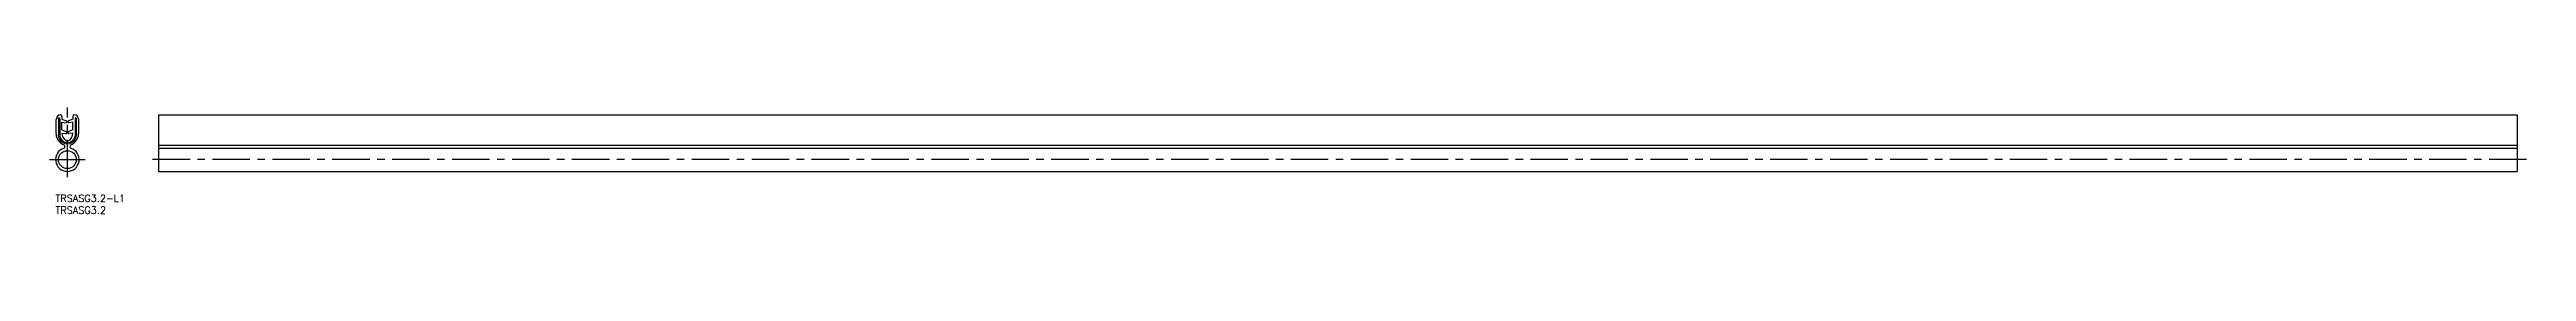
# Model space of a CAD drawing. Extents: x -3 to 1048, y -8 to 37.
import ezdxf

# ---------------------------------------------------------------- set-up
doc = ezdxf.new("R2010")
doc.units = 0
doc.header["$LTSCALE"] = 0.5
doc.linetypes.add('CENTER', pattern=[50.8, 31.75, -6.35, 6.35, -6.35])
for name, color, linetype in [('MSM_CENTER', 1, 'CENTER'), ('MSM_CONTINUOUS', 7, 'CONTINUOUS'), ('MSM_PART_NUMBER', 7, 'CONTINUOUS')]:
    doc.layers.add(name, color=color, linetype=linetype)
doc.styles.get("Standard").update_dxf_attribs({"font": 'txt.shx', "height": 3, "bigfont": 'bigfont.shx'})

# ---------------------------------------------------------------- blocks, each defined once
blk = doc.blocks.new('*U5')
at = {"layer": 'MSM_PART_NUMBER'}
blk.add_text('TRSASG3.2-L1', height=3, dxfattribs=at).set_placement((0, -3))
blk = doc.blocks.new('*U6')
at = {"layer": 'MSM_PART_NUMBER'}
blk.add_text('TRSASG3.2', height=3, dxfattribs=at).set_placement((0, -8))

msp = doc.modelspace()

# ---------------------------------------------------------------- linework, layer by layer
at = {"layer": 'MSM_CENTER'}
for p, q in [((5, 7.5), (5, 37.2)), ((-2.5, 15), (12.5, 15)), ((1047.6, 15), (39.6, 15))]:
    msp.add_line(p, q, dxfattribs=at)
at = {"layer": 'MSM_CONTINUOUS'}
for p, q in [((0.2, 25.9), (0.2, 32.1)), ((1.2, 32.4), (1.2, 25.6)), ((1.4, 32.7), (1.5, 32.7)), ((1.8, 32.4), (1.8, 24.9)), ((2.7, 33.4), (2.7, 32.2)), ((2.7, 32.2), (4.5, 31.5)), ((7.3, 32.2), (5.5, 31.5)), ((7.3, 33.4), (7.3, 32.2)), ((8.3, 32.4), (8.3, 24.9)), ((8.6, 32.7), (8.5, 32.7)), ((8.8, 32.4), (8.8, 25.6)), ((9.8, 25.9), (9.8, 32.1)), ((43.6, 34), (1043.6, 34)), ((43.6, 34), (43.6, 10)), ((1043.6, 34), (1043.6, 10)), ((2.7, 30.9), (4.4, 30.7)), ((2.7, 27.6), (2.7, 30.9)), ((2.7, 27.6), (4.5, 26.9)), ((2.7, 26.3), (4.4, 26.1)), ((7.3, 27.6), (5.5, 26.9)), ((7.3, 30.9), (5.6, 30.7)), ((7.3, 26.3), (5.6, 26.1)), ((7.3, 27.6), (7.3, 30.9)), ((43.6, 21.2), (1043.6, 21.2)), ((43.6, 19.8), (1043.6, 19.8)), ((43.6, 10), (1043.6, 10))]:
    msp.add_line(p, q, dxfattribs=at)
msp.add_circle((5, 15), 3.8, dxfattribs=at)
for centre, radius, start, end in [((2.1, 32.1), 1.9, 90, 180), ((1.4, 32.4), 0.25, 90, 180.0029), ((1.5, 32.4), 0.25, 0, 90), ((2.1, 33.4), 0.6, 0, 90), ((7.9, 33.4), 0.6, 90, 180), ((7.9, 32.1), 1.9, 0, 90), ((8.5, 32.4), 0.25, 90, 180), ((8.6, 32.4), 0.25, 359.9971, 90), ((5.7, 26.3), 5.5, 183.8548, 247.3458), ((5, 25.6), 3.85, 179.9462, 0.0538), ((5, 25.6), 3.31, 191.28, 348.72), ((6.6, 26.3), 3.9, 180, 233.8125), ((3.2, 20.5), 0.78, 297.0524, 63.0217), ((5, 24.2), 1.3, 237.163, 301.1421), ((4.4, 31.1), 0.4, 263.1959, 68.4882), ((4.4, 26.5), 0.4, 263.1959, 68.4882), ((5.6, 31.1), 0.4, 111.5118, 276.8041), ((5.6, 26.5), 0.4, 111.5118, 276.8041), ((3.4, 26.3), 3.9, 305.6774, 0), ((6.8, 20.5), 0.78, 116.9783, 242.9476), ((4.3, 26.3), 5.5, 292.6542, 356.1452), ((5, 15), 5, 106.6183, 73.3817)]:
    msp.add_arc(centre, radius, start, end, dxfattribs=at)

# ---------------------------------------------------------------- block references
for name in ['*U5', '*U6']:
    msp.add_blockref(name, (0, 0), dxfattribs=at)

doc.saveas('drawing.dxf')
